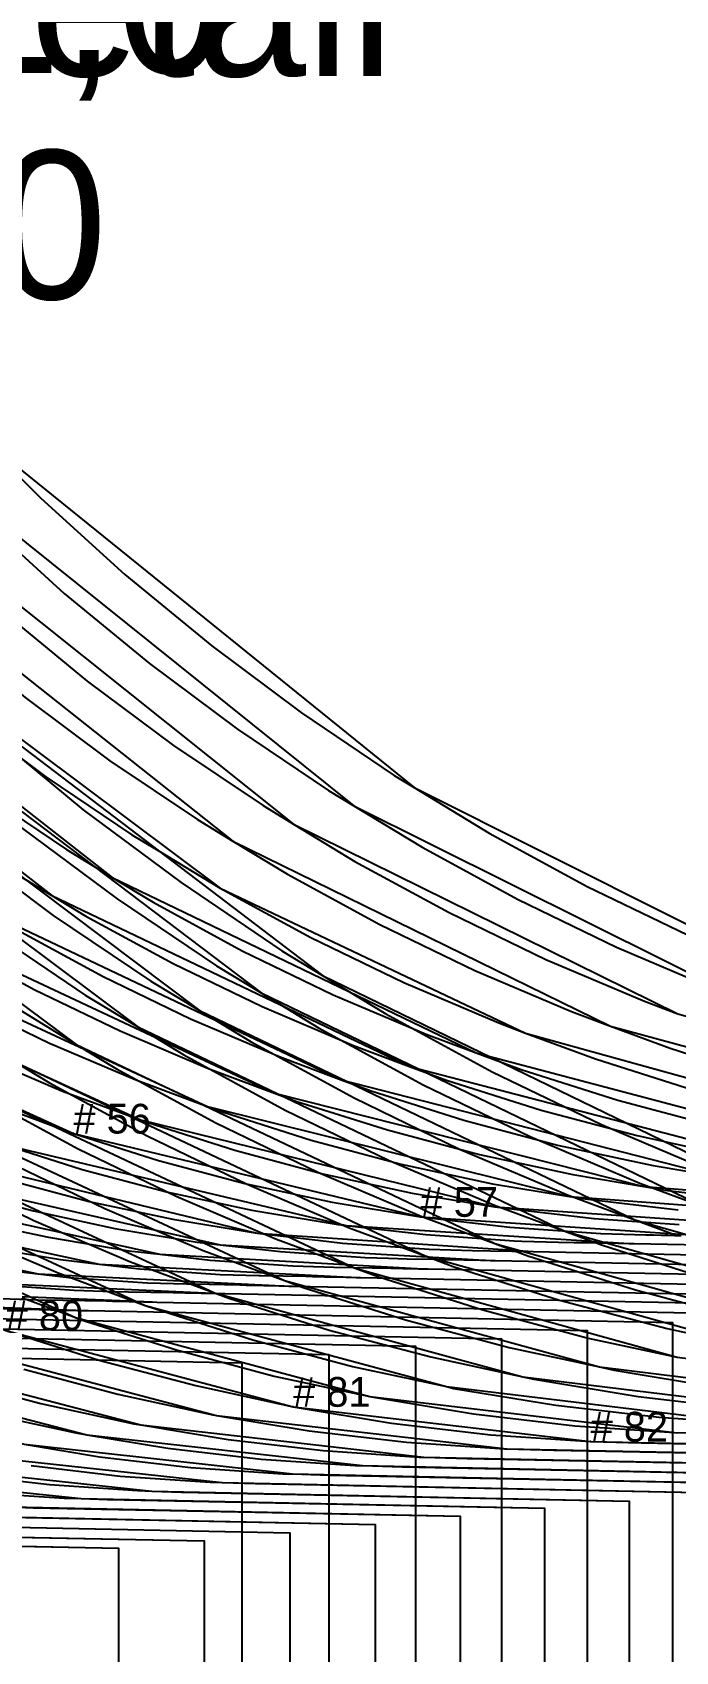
# Model space of a CAD drawing. Extents: x -183 to 1251, y -69 to 1317.
# Drawn here: x 978.4 to 1000.1, y 579.9 to 634.4 of the extents above; entities that cross this region are included whole.
import ezdxf

# ---------------------------------------------------------------- set-up
doc = ezdxf.new("R2010")
doc.units = 0
for name, color, linetype in [('1', 7, 'CONTINUOUS'), ('14', 7, 'CONTINUOUS'), ('3', 7, 'CONTINUOUS'), ('84', 7, 'CONTINUOUS'), ('87', 7, 'CONTINUOUS')]:
    doc.layers.add(name, color=color, linetype=linetype)

# ---------------------------------------------------------------- blocks, each defined once
blk = doc.blocks.new('piece_Detail_s220-4_M')
at = {"layer": '1'}
blk.add_lwpolyline([(873.79, 601.85), (886.19, 606.62), (896.26, 610.5), (922.48, 620.59), (926.43, 612.52), (931.15, 605.55), (937.17, 599.61), (945.92, 594.13), (953.63, 591.37), (961.76, 590.12), (968.45, 589.95), (968.57, 589.95), (985.46, 589.61), (985.46, 458.17), (930.24, 475.38), (915.97, 479.83), (881.77, 490.49), (841.78, 502.95)], dxfattribs=at)
at = {"layer": '84'}
blk.add_lwpolyline([(968.57, 589.95), (985.46, 589.61), (985.46, 458.17)], dxfattribs=at)
blk = doc.blocks.new('piece_Detail_s240-12_M')
at = {"layer": '1'}
blk.add_lwpolyline([(873.19, 603.51), (886.03, 608.28), (896.46, 612.14), (923.59, 622.21), (927.62, 613.85), (932.44, 606.62), (938.62, 600.44), (947.6, 594.71), (955.55, 591.79), (963.92, 590.44), (970.83, 590.24), (970.95, 590.24), (988.39, 589.89), (988.39, 456.55), (931.04, 474.05), (916.22, 478.58), (880.69, 489.42), (839.15, 502.1)], dxfattribs=at)
at = {"layer": '84'}
blk.add_lwpolyline([(970.95, 590.24), (988.39, 589.89), (988.39, 456.55)], dxfattribs=at)
blk = doc.blocks.new('piece_Detail_s260-20_M')
at = {"layer": '1'}
blk.add_lwpolyline([(872.6, 605.15), (885.87, 609.91), (896.65, 613.77), (924.7, 623.83), (928.81, 615.19), (933.73, 607.69), (940.05, 601.27), (949.27, 595.29), (957.44, 592.22), (966.07, 590.75), (973.19, 590.53), (973.32, 590.53), (991.31, 590.17), (991.31, 454.93), (931.77, 472.71), (916.39, 477.31), (879.51, 488.33), (836.39, 501.21)], dxfattribs=at)
at = {"layer": '14'}
blk.add_lwpolyline([(809.4, 575.06), (921.07, 615.09), (924.56, 608.51), (930.38, 600.84), (937.49, 594.35), (945.46, 589.35), (954.14, 585.87), (960.99, 584.3), (968.05, 583.64), (981.31, 583.37), (981.31, 465.22), (817.16, 514.26), (815.67, 532.92), (815.12, 538.87), (814.41, 546.15), (811.75, 561.83), (810.14, 570.67)], close=True, dxfattribs=at)
at = {"layer": '84'}
blk.add_lwpolyline([(973.32, 590.53), (991.31, 590.17), (991.31, 454.93)], dxfattribs=at)
at = {"layer": '87'}
blk.add_lwpolyline([(934.84, 596.49), (936.8, 594.87), (937.49, 594.35), (938.82, 593.36), (940.92, 591.95), (943.07, 590.64), (945.28, 589.44), (945.46, 589.35), (947.54, 588.35), (949.86, 587.36), (952.21, 586.49), (954.14, 585.87), (954.61, 585.73), (957.04, 585.08), (959.51, 584.55), (960.99, 584.3), (962.01, 584.13), (964.53, 583.84), (967.07, 583.66), (968.05, 583.64), (968.35, 583.63), (981.31, 583.37), (981.31, 465.22)], dxfattribs=at)
blk = doc.blocks.new('piece_Detail_s280-28_M')
at = {"layer": '1'}
blk.add_lwpolyline([(872.11, 606.8), (885.84, 611.57), (896.98, 615.43), (925.98, 625.5), (929.97, 616.48), (934.98, 608.72), (941.45, 602.06), (950.92, 595.83), (959.31, 592.61), (968.2, 591.03), (975.54, 590.79), (975.67, 590.79), (994.2, 590.42), (994.2, 453.26), (932.55, 471.32), (916.62, 475.99), (878.44, 487.18), (833.79, 500.26)], dxfattribs=at)
at = {"layer": '14'}
blk.add_lwpolyline([(806.43, 576.61), (922.1, 616.74), (925.65, 609.89), (931.59, 601.9), (938.9, 595.12), (947.12, 589.89), (956.09, 586.26), (963.18, 584.6), (970.48, 583.89), (984.2, 583.62), (984.2, 463.49), (813.61, 513.47), (812.33, 532.83), (811.82, 539), (811.09, 546.55), (808.64, 562.85), (807.14, 572.04)], close=True, dxfattribs=at)
at = {"layer": '84'}
blk.add_lwpolyline([(975.67, 590.79), (994.2, 590.42), (994.2, 453.26)], dxfattribs=at)
at = {"layer": '87'}
blk.add_lwpolyline([(934.54, 598.84), (936.47, 597.09), (938.48, 595.43), (938.9, 595.12), (940.57, 593.88), (942.72, 592.43), (944.93, 591.08), (947.12, 589.89), (947.2, 589.85), (949.53, 588.73), (951.9, 587.71), (954.32, 586.82), (956.09, 586.26), (956.78, 586.04), (959.28, 585.37), (961.82, 584.82), (963.18, 584.6), (964.38, 584.4), (966.97, 584.1), (969.58, 583.92), (970.48, 583.89), (970.89, 583.88), (984.2, 583.62), (984.2, 463.49)], dxfattribs=at)
blk = doc.blocks.new('piece_Detail_s300-36_M')
at = {"layer": '1'}
blk.add_lwpolyline([(871.5, 608.42), (885.65, 613.19), (897.13, 617.06), (927.03, 627.13), (931.1, 617.83), (936.21, 609.8), (942.83, 602.89), (952.53, 596.41), (961.16, 593.03), (970.3, 591.34), (977.86, 591.08), (977.99, 591.08), (997.08, 590.69), (997.08, 451.63), (933.29, 469.97), (916.8, 474.71), (877.29, 486.07), (831.08, 499.35)], dxfattribs=at)
at = {"layer": '14'}
blk.add_lwpolyline([(803.5, 578.13), (923.12, 618.43), (926.72, 611.31), (932.79, 602.99), (940.3, 595.92), (948.76, 590.48), (958.02, 586.67), (965.34, 584.93), (972.89, 584.18), (987.08, 583.89), (987.08, 461.78), (810.04, 512.69), (808.99, 532.74), (808.51, 539.12), (807.76, 546.94), (805.54, 563.86), (804.16, 573.4)], close=True, dxfattribs=at)
at = {"layer": '84'}
blk.add_lwpolyline([(977.99, 591.08), (997.08, 590.69), (997.08, 451.63)], dxfattribs=at)
at = {"layer": '87'}
blk.add_lwpolyline([(973.42, 584.17), (987.08, 583.89), (987.08, 461.78)], dxfattribs=at)
blk = doc.blocks.new('piece_Detail_s320-44_M')
at = {"layer": '1'}
blk.add_lwpolyline([(870.89, 610.05), (885.47, 614.82), (897.3, 618.69), (928.09, 628.77), (932.23, 619.18), (937.44, 610.89), (944.2, 603.73), (954.14, 596.99), (963, 593.46), (972.39, 591.66), (980.17, 591.37), (980.31, 591.37), (999.95, 590.97), (999.95, 449.99), (934, 468.6), (916.96, 473.41), (876.11, 484.95), (828.35, 498.43)], dxfattribs=at)
at = {"layer": '14'}
blk.add_lwpolyline([(800.57, 579.66), (924.13, 620.11), (927.78, 612.72), (933.98, 604.08), (941.68, 596.73), (950.4, 591.06), (959.94, 587.08), (967.5, 585.26), (975.29, 584.47), (989.95, 584.17), (989.95, 460.08), (806.46, 511.89), (805.67, 532.64), (805.19, 539.24), (804.45, 547.33), (802.45, 564.86), (801.2, 574.75)], close=True, dxfattribs=at)
at = {"layer": '84'}
blk.add_lwpolyline([(977.23, 591.43), (978.65, 591.4), (978.85, 591.4), (979.04, 591.39), (979.22, 591.39), (979.39, 591.38), (979.56, 591.38), (979.88, 591.38), (980.02, 591.37), (980.17, 591.37), (980.31, 591.37), (999.95, 590.97), (999.95, 449.99)], dxfattribs=at)
at = {"layer": '87'}
blk.add_lwpolyline([(975.94, 584.45), (989.95, 584.17), (989.95, 460.08)], dxfattribs=at)
blk = doc.blocks.new('piece_Detail_s340-52_M')
at = {"layer": '1'}
blk.add_lwpolyline([(870.29, 611.66), (885.29, 616.44), (897.46, 620.32), (929.14, 630.42), (933.35, 620.53), (938.65, 611.98), (945.56, 604.58), (955.74, 597.59), (964.82, 593.89), (974.47, 591.98), (982.46, 591.66), (982.6, 591.65), (1002.8, 591.25), (1002.8, 448.34), (934.71, 467.23), (917.11, 472.11), (874.93, 483.81)], dxfattribs=at)
at = {"layer": '14'}
blk.add_lwpolyline([(797.65, 581.15), (925.14, 621.79), (928.83, 614.14), (935.15, 605.16), (943.06, 597.54), (952.02, 591.64), (961.85, 587.49), (969.64, 585.59), (977.68, 584.76), (992.81, 584.45), (992.81, 458.38), (802.85, 511.06), (802.32, 532.51), (801.87, 539.34), (801.14, 547.7), (799.38, 565.84), (798.25, 576.08)], close=True, dxfattribs=at)
at = {"layer": '84'}
blk.add_lwpolyline([(977.36, 591.77), (978.61, 591.73), (979.44, 591.72), (980.91, 591.69), (981.11, 591.68), (981.3, 591.68), (981.49, 591.68), (981.67, 591.67), (981.84, 591.67), (982.16, 591.66), (982.31, 591.66), (982.46, 591.66), (982.6, 591.65), (1002.8, 591.25)], dxfattribs=at)
at = {"layer": '87'}
blk.add_lwpolyline([(977.68, 584.76), (978.44, 584.73), (992.81, 584.45), (992.81, 458.38)], dxfattribs=at)
blk = doc.blocks.new('piece_Detail_s360-60_M')
at = {"layer": '1'}
blk.add_lwpolyline([(869.69, 613.25), (885.1, 618.05), (897.62, 621.94), (930.18, 632.07), (934.46, 621.89), (939.86, 613.07), (946.91, 605.42), (957.33, 598.18), (966.63, 594.33), (976.53, 592.31), (984.74, 591.94), (984.89, 591.94), (1005.65, 591.52), (1005.65, 446.69), (935.4, 465.84), (917.25, 470.79), (873.73, 482.65)], dxfattribs=at)
at = {"layer": '14'}
blk.add_lwpolyline([(794.75, 582.62), (926.14, 623.48), (929.87, 615.55), (936.33, 606.26), (944.43, 598.35), (953.63, 592.22), (963.74, 587.9), (971.77, 585.91), (980.06, 585.04), (995.65, 584.72), (995.65, 456.67), (799.23, 510.22), (798.97, 532.36), (798.55, 539.41), (797.81, 548.04), (796.33, 566.8), (795.31, 577.37)], close=True, dxfattribs=at)
at = {"layer": '84'}
blk.add_lwpolyline([(977.25, 592.23), (979.82, 592.05), (981.11, 592.01), (981.65, 592), (983.15, 591.97), (983.36, 591.97), (983.55, 591.96), (983.74, 591.96), (983.93, 591.96), (984.1, 591.95), (984.44, 591.95), (984.59, 591.94), (984.74, 591.94), (984.89, 591.94), (1005.65, 591.52)], dxfattribs=at)
at = {"layer": '87'}
blk.add_lwpolyline([(976.6, 585.25), (979.49, 585.06), (980.06, 585.04), (980.94, 585.01), (995.65, 584.72), (995.65, 456.67)], dxfattribs=at)
blk = doc.blocks.new('piece_Detail_s380-68_M')
at = {"layer": '1'}
blk.add_lwpolyline([(869.21, 614.86), (885.06, 619.67), (897.93, 623.58), (931.43, 633.75), (935.58, 623.21), (941.07, 614.12), (948.27, 606.23), (958.92, 598.74), (968.46, 594.73), (978.61, 592.6), (987.04, 592.19), (987.19, 592.19), (1008.5, 591.77), (1008.5, 445), (936.09, 464.44), (917.38, 469.46), (872.54, 481.49)], dxfattribs=at)
at = {"layer": '14'}
blk.add_lwpolyline([(791.87, 584.06), (927.15, 625.14), (930.93, 616.94), (937.51, 607.33), (945.8, 599.12), (955.25, 592.77), (965.64, 588.28), (973.9, 586.21), (982.44, 585.29), (998.5, 584.96), (998.5, 454.93), (795.61, 509.39), (795.62, 532.21), (795.24, 539.48), (794.5, 548.38), (793.31, 567.74), (792.41, 578.65)], close=True, dxfattribs=at)
at = {"layer": '84'}
blk.add_lwpolyline([(977.04, 592.78), (978.61, 592.6), (979.64, 592.48), (982.29, 592.3), (983.6, 592.26), (983.85, 592.26), (985.4, 592.23), (985.61, 592.22), (985.81, 592.22), (986.01, 592.22), (986.2, 592.21), (986.38, 592.21), (986.72, 592.2), (986.88, 592.2), (987.04, 592.19), (987.19, 592.19), (1008.5, 591.77)], dxfattribs=at)
at = {"layer": '87'}
blk.add_lwpolyline([(976.07, 585.85), (978.99, 585.51), (981.95, 585.31), (982.44, 585.29), (983.43, 585.26), (998.5, 584.96), (998.5, 454.93)], dxfattribs=at)
blk = doc.blocks.new('piece_Detail_s400-76_M')
at = {"layer": '1'}
blk.add_lwpolyline([(868.59, 616.45), (884.86, 621.28), (898.07, 625.2), (932.44, 635.4), (936.67, 624.58), (942.26, 615.22), (949.6, 607.08), (960.49, 599.34), (970.25, 595.17), (980.66, 592.93), (989.31, 592.48), (989.46, 592.48), (1011.33, 592.04), (1011.33, 443.35), (936.77, 463.04), (917.5, 468.13), (871.32, 480.32)], dxfattribs=at)
at = {"layer": '14'}
blk.add_lwpolyline([(788.99, 585.5), (928.14, 626.83), (931.97, 618.37), (938.68, 608.43), (947.16, 599.94), (956.85, 593.35), (967.53, 588.69), (976.02, 586.54), (984.8, 585.58), (1001.33, 585.24), (1001.33, 453.23), (791.96, 508.52), (792.26, 532.04), (791.92, 539.53), (791.18, 548.7), (790.29, 568.67), (789.49, 579.93)], close=True, dxfattribs=at)
at = {"layer": '84'}
blk.add_lwpolyline([(976.72, 593.52), (979.36, 593.08), (980.66, 592.93), (982.02, 592.77), (984.73, 592.58), (986.04, 592.55), (986.09, 592.55), (987.62, 592.52), (987.84, 592.51), (988.05, 592.51), (988.25, 592.5), (988.45, 592.5), (988.63, 592.5), (988.98, 592.49), (989.15, 592.49), (989.31, 592.48), (989.46, 592.48), (1011.33, 592.04)], dxfattribs=at)
at = {"layer": '87'}
blk.add_lwpolyline([(978.38, 586.15), (981.37, 585.8), (984.4, 585.59), (984.8, 585.58), (985.92, 585.55), (1001.33, 585.24)], dxfattribs=at)
blk = doc.blocks.new('piece_Detail_s420-84_M')
at = {"layer": '1'}
blk.add_lwpolyline([(867.98, 618.04), (884.67, 622.88), (898.21, 626.82), (933.46, 637.06), (937.76, 625.94), (943.44, 616.31), (950.93, 607.94), (962.06, 599.93), (972.05, 595.61), (982.71, 593.26), (991.57, 592.77), (991.73, 592.77), (1014.16, 592.32), (1014.16, 441.69), (937.44, 461.65), (917.62, 466.81), (870.1, 479.17)], dxfattribs=at)
at = {"layer": '14'}
blk.add_lwpolyline([(786.12, 586.96), (929.14, 628.52), (933.01, 619.79), (939.84, 609.53), (948.51, 600.75), (958.44, 593.93), (969.41, 589.11), (978.14, 586.87), (987.17, 585.87), (1004.16, 585.52), (1004.16, 451.53), (788.31, 507.69), (788.9, 531.89), (788.6, 539.6), (787.86, 549.05), (787.28, 569.61), (786.59, 581.21)], close=True, dxfattribs=at)
at = {"layer": '84'}
blk.add_lwpolyline([(976.28, 594.4), (978.96, 593.83), (981.66, 593.38), (982.71, 593.26), (984.4, 593.06), (987.18, 592.87), (988.22, 592.84), (988.56, 592.83), (989.85, 592.8), (990.07, 592.8), (990.28, 592.8), (990.49, 592.79), (990.69, 592.79), (990.88, 592.78), (991.24, 592.78), (991.41, 592.77), (991.57, 592.77), (991.73, 592.77), (1014.16, 592.32)], dxfattribs=at)
at = {"layer": '87'}
blk.add_lwpolyline([(978.14, 586.87), (980.68, 586.45), (983.75, 586.09), (986.84, 585.87), (987.17, 585.87), (988.4, 585.83), (1004.16, 585.52)], dxfattribs=at)
blk = doc.blocks.new('piece_Detail_s440-92_M')
at = {"layer": '1'}
blk.add_lwpolyline([(867.38, 619.61), (884.48, 624.48), (898.36, 628.44), (934.48, 638.73), (938.84, 627.31), (944.62, 617.41), (952.25, 608.79), (963.62, 600.53), (973.83, 596.05), (984.74, 593.58), (993.83, 593.05), (993.99, 593.05), (1016.98, 592.59), (1016.98, 440.03), (938.11, 460.26), (917.72, 465.48), (868.87, 478.01)], dxfattribs=at)
at = {"layer": '14'}
blk.add_lwpolyline([(783.25, 588.37), (930.13, 630.21), (934.04, 621.22), (940.99, 610.63), (949.86, 601.56), (960.03, 594.51), (971.28, 589.52), (980.25, 587.19), (989.52, 586.15), (1006.98, 585.79), (1006.98, 449.82), (784.65, 506.84), (785.54, 531.72), (785.29, 539.66), (784.54, 549.37), (784.27, 570.52), (783.69, 582.46)], close=True, dxfattribs=at)
at = {"layer": '84'}
blk.add_lwpolyline([(975.74, 595.44), (978.45, 594.72), (981.19, 594.13), (983.96, 593.67), (984.74, 593.58), (986.76, 593.35), (989.61, 593.15), (990.4, 593.13), (991.03, 593.11), (992.06, 593.09), (992.29, 593.08), (992.51, 593.08), (992.72, 593.08), (992.93, 593.07), (993.12, 593.07), (993.49, 593.06), (993.66, 593.06), (993.83, 593.05), (993.99, 593.05), (1016.98, 592.59)], dxfattribs=at)
at = {"layer": '87'}
blk.add_lwpolyline([(976.81, 587.92), (979.88, 587.25), (980.25, 587.19), (982.98, 586.74), (986.12, 586.37), (989.28, 586.16), (989.52, 586.15), (990.86, 586.11), (1006.98, 585.79)], dxfattribs=at)
blk = doc.blocks.new('piece_Detail_s460-100_M')
at = {"layer": '1'}
blk.add_lwpolyline([(865.82, 614.18), (884.39, 621.19), (904.77, 628.89), (926.72, 637.18), (935.22, 640.39), (939.1, 629.92), (946.44, 617.25), (954.44, 608.59), (966.25, 600.38), (974.83, 596.65), (985.98, 593.97), (995.27, 593.35), (1019.52, 592.86), (1019.52, 574.69), (1019.52, 557.64), (1019.52, 540.49), (1019.52, 519.56), (1019.52, 502.96), (1019.52, 486.3), (1019.52, 472.77), (1019.52, 472.53), (1019.52, 438.36), (773.31, 500.69)], dxfattribs=at)
at = {"layer": '14'}
blk.add_lwpolyline([(780.12, 589.8), (930.84, 631.9), (934.8, 622.64), (941.87, 611.72), (950.92, 602.37), (961.34, 595.09), (972.88, 589.92), (982.07, 587.52), (991.59, 586.43), (1009.52, 586.06), (1009.52, 448.12), (780.69, 506.04), (781.89, 531.59), (781.69, 539.74), (780.94, 549.72), (781, 571.45), (780.53, 583.72)], close=True, dxfattribs=at)
at = {"layer": '84'}
blk.add_lwpolyline([(977.56, 595.78), (980.33, 595.04), (983.14, 594.44), (985.98, 593.97), (988.02, 593.73), (988.85, 593.63), (991.77, 593.43), (993.22, 593.39), (993.82, 593.38), (995.27, 593.35), (1019.52, 592.86)], dxfattribs=at)
at = {"layer": '87'}
blk.add_lwpolyline([(975.6, 589.06), (978.7, 588.24), (981.83, 587.56), (982.07, 587.52), (985, 587.03), (988.2, 586.66), (991.43, 586.44), (991.59, 586.43), (993.05, 586.39), (1009.52, 586.06)], dxfattribs=at)
at = {"layer": '1'}
for s, p in [('Piece Name:Detail', (935.22, 632.89)), ('Size Name:460', (935.22, 625.39))]:
    blk.add_text(s, height=5, dxfattribs=at).set_placement(p)
blk = doc.blocks.new('piece_Detail_s480-108_M')
at = {"layer": '1'}
blk.add_lwpolyline([(866.3, 622.75), (884.24, 627.67), (898.79, 631.66), (936.68, 642.06), (941.15, 630.05), (947.11, 619.61), (955.03, 610.49), (966.87, 601.72), (977.54, 596.93), (988.97, 594.23), (998.49, 593.62), (998.66, 593.62), (1022.77, 593.14), (1022.77, 436.7), (939.6, 457.44), (918.1, 462.8), (866.59, 475.65)], dxfattribs=at)
at = {"layer": '14'}
blk.add_lwpolyline([(777.71, 591.18), (932.27, 633.59), (936.26, 624.06), (943.45, 612.82), (952.7, 603.17), (963.36, 595.66), (975.18, 590.33), (984.61, 587.84), (994.38, 586.72), (1012.77, 586.34), (1012.77, 446.4), (777.44, 505.11), (778.98, 531.35), (778.81, 539.73), (778.06, 549.99), (778.45, 572.32), (778.11, 584.94)], close=True, dxfattribs=at)
at = {"layer": '84'}
blk.add_lwpolyline([(977.54, 596.93), (980.09, 596.11), (982.93, 595.36), (985.8, 594.74), (988.71, 594.26), (988.97, 594.23), (991.65, 593.92), (994.63, 593.71), (994.89, 593.7), (996.12, 593.67), (996.64, 593.66), (996.88, 593.65), (997.11, 593.65), (997.33, 593.65), (997.54, 593.64), (997.75, 593.64), (998.13, 593.63), (998.32, 593.63), (998.49, 593.62), (998.66, 593.62), (1022.77, 593.14)], dxfattribs=at)
at = {"layer": '87'}
blk.add_lwpolyline([(978.13, 589.39), (981.29, 588.55), (984.49, 587.86), (984.61, 587.84), (987.73, 587.32), (991, 586.94), (994.3, 586.72), (994.38, 586.72), (995.96, 586.67), (1012.77, 586.34)], dxfattribs=at)
blk = doc.blocks.new('piece_Detail_s500-116_M')
at = {"layer": '1'}
blk.add_lwpolyline([(866.34, 624.32), (884.71, 629.28), (899.63, 633.3), (938.45, 643.77), (942.71, 631.37), (948.76, 620.67), (956.83, 611.3), (968.91, 602.27), (979.8, 597.32), (991.48, 594.52), (1001.22, 593.87), (1001.4, 593.87), (1026.06, 593.37), (1026.06, 434.99), (940.72, 456.02), (918.67, 461.45), (865.81, 474.47)], dxfattribs=at)
at = {"layer": '14'}
blk.add_lwpolyline([(775.35, 592.54), (933.74, 635.25), (937.76, 625.44), (945.08, 613.88), (954.51, 603.94), (965.42, 596.2), (977.52, 590.7), (987.19, 588.13), (997.2, 586.96), (1016.06, 586.57), (1016.06, 444.66), (774.23, 504.25), (776.1, 531.16), (775.96, 539.76), (775.22, 550.28), (775.96, 573.18), (775.74, 586.13)], close=True, dxfattribs=at)
at = {"layer": '3'}
for p in [(979.8, 597.32), (991.48, 594.52), (987.19, 588.13), (997.2, 586.96)]:
    blk.add_point(p, dxfattribs=at)
at = {"layer": '84'}
blk.add_lwpolyline([(977, 598.36), (979.8, 597.32), (982.66, 596.41), (985.56, 595.64), (988.5, 595.01), (991.48, 594.52), (994.48, 594.17), (997.54, 593.96), (999.06, 593.91), (999.32, 593.91), (999.57, 593.9), (999.8, 593.9), (1000.03, 593.89), (1000.25, 593.89)], dxfattribs=at)
at = {"layer": '87'}
blk.add_lwpolyline([(977.52, 590.7), (980.7, 589.69), (983.92, 588.84), (987.19, 588.13), (990.5, 587.58), (993.84, 587.19), (997.2, 586.96), (998.9, 586.92), (1016.06, 586.57)], dxfattribs=at)
at = {"layer": '1'}
for s, p in [('# 56', (979.8, 597.32)), ('# 57', (991.48, 594.52))]:
    blk.add_text(s, height=1, dxfattribs=at).set_placement(p)
at = {"layer": '14'}
for s, p in [('# 80', (977.52, 590.7)), ('# 81', (987.19, 588.13)), ('# 82', (997.2, 586.96))]:
    blk.add_text(s, height=1, dxfattribs=at).set_placement(p)
blk = doc.blocks.new('piece_Detail_s520-124_M')
at = {"layer": '1'}
blk.add_lwpolyline([(866.18, 625.89), (884.96, 630.87), (900.2, 634.91), (939.88, 645.43), (944.26, 632.76), (950.41, 621.79), (958.61, 612.17), (970.93, 602.89), (982.05, 597.78), (993.98, 594.86), (1003.94, 594.17), (1004.12, 594.16), (1029.35, 593.66), (1029.35, 433.33), (941.84, 454.63), (919.23, 460.13), (865.04, 473.33)], dxfattribs=at)
at = {"layer": '14'}
blk.add_lwpolyline([(772.99, 593.95), (935.21, 636.95), (939.28, 626.88), (946.71, 614.99), (956.33, 604.77), (967.48, 596.8), (979.87, 591.13), (989.77, 588.47), (1000.02, 587.26), (1019.35, 586.85), (1019.35, 442.97), (771.01, 503.43), (773.21, 531), (773.12, 539.82), (772.38, 550.62), (773.46, 574.1), (773.36, 587.37)], close=True, dxfattribs=at)
at = {"layer": '84'}
blk.add_lwpolyline([(976.61, 599.96), (979.43, 598.75), (982.05, 597.78), (982.3, 597.69), (985.23, 596.76), (988.19, 595.97), (991.2, 595.32), (993.98, 594.86), (994.24, 594.82), (997.32, 594.46), (1000.18, 594.26)], dxfattribs=at)
at = {"layer": '87'}
blk.add_lwpolyline([(976.84, 592.25), (979.87, 591.13), (980.02, 591.07), (983.27, 590.04), (986.55, 589.16), (989.77, 588.47), (989.89, 588.45), (993.26, 587.89), (996.67, 587.49), (1000.02, 587.26), (1000.1, 587.25)], dxfattribs=at)
blk = doc.blocks.new('piece_Detail_s540-132_M')
at = {"layer": '1'}
blk.add_lwpolyline([(866.05, 627.45), (885.24, 632.45), (900.82, 636.52), (941.36, 647.1), (945.82, 634.14), (952.06, 622.9), (960.4, 613.04), (972.96, 603.5), (984.31, 598.23), (996.49, 595.2), (1006.67, 594.45), (1006.85, 594.44), (1032.64, 593.93), (1032.64, 431.66), (942.97, 453.21), (919.8, 458.78), (864.26, 472.13)], dxfattribs=at)
at = {"layer": '14'}
blk.add_lwpolyline([(770.65, 595.31), (936.69, 638.65), (940.8, 628.32), (948.35, 616.1), (958.16, 605.59), (969.54, 597.39), (982.21, 591.54), (992.35, 588.81), (1002.85, 587.55), (1022.64, 587.13), (1022.64, 441.26), (767.78, 502.52), (770.32, 530.78), (770.29, 539.82), (769.55, 550.89), (770.98, 574.95), (770.99, 588.56)], close=True, dxfattribs=at)
at = {"layer": '84'}
blk.add_lwpolyline([(976.17, 601.73), (978.99, 600.36), (981.87, 599.14), (984.31, 598.23), (984.81, 598.05), (987.8, 597.1), (990.83, 596.29), (993.9, 595.63), (996.49, 595.2), (997.01, 595.12), (1000.15, 594.75)], dxfattribs=at)
at = {"layer": '87'}
blk.add_lwpolyline([(976.1, 593.99), (979.28, 592.63), (982.21, 591.54), (982.53, 591.43), (985.83, 590.38), (989.19, 589.49), (992.35, 588.81), (992.59, 588.75), (996.03, 588.18), (999.51, 587.78), (1002.85, 587.55)], dxfattribs=at)
blk = doc.blocks.new('piece_Detail_s560-140_M')
at = {"layer": '1'}
blk.add_lwpolyline([(865.94, 629), (885.53, 634.04), (901.44, 638.13), (942.85, 648.78), (947.38, 635.52), (953.7, 624.01), (962.19, 613.9), (974.98, 604.11), (986.56, 598.68), (998.99, 595.54), (1009.39, 594.73), (1009.58, 594.73), (1035.93, 594.2), (1035.93, 429.98), (944.09, 451.8), (920.36, 457.44), (863.48, 470.96)], dxfattribs=at)
at = {"layer": '14'}
blk.add_lwpolyline([(768.31, 596.68), (938.16, 640.34), (942.32, 629.75), (949.98, 617.2), (959.98, 606.41), (971.6, 597.98), (984.55, 591.96), (994.92, 589.14), (1005.67, 587.83), (1025.92, 587.4), (1025.92, 439.55), (764.55, 501.66), (767.42, 530.59), (767.45, 539.85), (766.72, 551.2), (768.49, 575.82), (768.63, 589.77)], close=True, dxfattribs=at)
at = {"layer": '84'}
blk.add_lwpolyline([(975.67, 603.69), (978.48, 602.16), (981.37, 600.77), (984.31, 599.52), (986.56, 598.68), (987.31, 598.4), (990.36, 597.44), (993.46, 596.61), (996.6, 595.94), (998.99, 595.54), (999.78, 595.41), (1002.99, 595.03)], dxfattribs=at)
at = {"layer": '87'}
blk.add_lwpolyline([(975.29, 595.94), (978.47, 594.4), (981.72, 593.01), (984.55, 591.96), (985.03, 591.78), (988.4, 590.71), (991.82, 589.81), (994.92, 589.14), (995.29, 589.06), (998.8, 588.47), (1002.34, 588.06)], dxfattribs=at)
blk = doc.blocks.new('piece_Detail_s580-148_M')
at = {"layer": '1'}
blk.add_lwpolyline([(865.83, 630.56), (885.83, 635.63), (902.08, 639.75), (944.35, 650.45), (948.93, 636.9), (955.35, 625.12), (963.98, 614.76), (977.01, 604.72), (988.81, 599.13), (1001.5, 595.88), (1012.11, 595.02), (1012.31, 595.01), (1039.22, 594.48), (1039.22, 428.3), (945.22, 450.39), (920.93, 456.1), (862.71, 469.78)], dxfattribs=at)
at = {"layer": '14'}
blk.add_lwpolyline([(765.98, 598.05), (939.64, 642.04), (943.84, 631.18), (951.62, 618.31), (961.8, 607.23), (973.66, 598.56), (986.9, 592.38), (997.5, 589.47), (1008.49, 588.12), (1029.21, 587.68), (1029.21, 437.84), (761.32, 500.8), (764.54, 530.39), (764.61, 539.88), (763.89, 551.5), (766.02, 576.69), (766.28, 590.97)], close=True, dxfattribs=at)
at = {"layer": '84'}
blk.add_lwpolyline([(977.93, 604.16), (980.8, 602.6), (983.74, 601.18), (986.75, 599.9), (988.81, 599.13), (989.81, 598.76), (992.93, 597.77), (996.09, 596.93), (999.3, 596.24), (1001.5, 595.88)], dxfattribs=at)
at = {"layer": '87'}
blk.add_lwpolyline([(977.6, 596.37), (980.85, 594.8), (984.16, 593.39), (986.9, 592.38), (987.53, 592.14), (990.97, 591.05), (994.46, 590.12), (997.5, 589.47), (997.99, 589.36), (1001.57, 588.77)], dxfattribs=at)
blk = doc.blocks.new('piece_Detail_s600-156_M')
at = {"layer": '1'}
blk.add_lwpolyline([(865.75, 632.12), (886.17, 637.22), (902.75, 641.36), (945.89, 652.13), (950.53, 638.28), (957.04, 626.23), (965.81, 615.63), (979.07, 605.33), (991.1, 599.58), (1004.04, 596.21), (1014.87, 595.3), (1015.07, 595.3), (1042.54, 594.75), (1042.54, 426.63), (946.35, 448.98), (921.5, 454.76), (861.92, 468.61)], dxfattribs=at)
at = {"layer": '14'}
blk.add_lwpolyline([(763.7, 599.41), (941.16, 643.74), (945.39, 632.61), (953.29, 619.42), (963.66, 608.05), (975.76, 599.15), (989.28, 592.79), (1000.11, 589.8), (1011.35, 588.41), (1032.54, 587.95), (1032.54, 436.14), (758.12, 499.93), (761.69, 530.19), (761.82, 539.9), (761.1, 551.8), (763.6, 577.55), (763.98, 592.17)], close=True, dxfattribs=at)
at = {"layer": '84'}
blk.add_lwpolyline([(977.36, 606.37), (979.07, 605.33), (980.22, 604.63), (983.15, 603.04), (986.15, 601.59), (989.22, 600.28), (991.1, 599.58), (992.35, 599.12), (995.53, 598.11), (998.76, 597.25), (1002.04, 596.54)], dxfattribs=at)
at = {"layer": '87'}
blk.add_lwpolyline([(976.73, 598.56), (979.96, 596.81), (983.26, 595.21), (986.63, 593.77), (989.28, 592.79), (990.07, 592.5), (993.57, 591.39), (997.12, 590.44), (1000.11, 589.8)], dxfattribs=at)
blk = doc.blocks.new('piece_Detail_s620-164_M')
at = {"layer": '1'}
blk.add_lwpolyline([(865.66, 633.67), (886.48, 638.8), (903.39, 642.97), (947.4, 653.81), (952.09, 639.66), (958.69, 627.35), (967.6, 616.49), (981.1, 605.93), (993.35, 600.03), (1006.55, 596.55), (1017.6, 595.58), (1017.8, 595.58), (1045.83, 595.02), (1045.83, 424.95), (947.48, 447.57), (922.06, 453.41), (861.14, 467.42)], dxfattribs=at)
at = {"layer": '14'}
blk.add_lwpolyline([(761.38, 600.78), (942.64, 645.43), (946.92, 634.04), (954.93, 620.52), (965.49, 608.86), (977.83, 599.73), (991.63, 593.21), (1002.69, 590.13), (1014.18, 588.69), (1035.83, 588.22), (1035.83, 434.43), (754.88, 499.04), (758.81, 529.97), (758.99, 539.91), (758.28, 552.09), (761.16, 578.41), (761.65, 593.36)], close=True, dxfattribs=at)
at = {"layer": '84'}
blk.add_lwpolyline([(954.2, 635), (955.85, 631.91), (957.65, 628.91), (958.69, 627.35), (959.59, 625.99), (961.68, 623.17), (963.92, 620.44), (966.32, 617.79), (967.54, 616.54), (967.6, 616.49), (968.76, 615.35), (971.33, 613.01), (973.98, 610.83), (976.73, 608.78), (979.56, 606.87), (981.1, 605.93), (982.48, 605.1), (985.47, 603.47), (988.54, 601.99), (991.67, 600.66), (993.35, 600.03), (994.86, 599.47), (998.11, 598.44), (1001.4, 597.57)], dxfattribs=at)
at = {"layer": '87'}
blk.add_lwpolyline([(977.83, 599.73), (978.99, 599.03), (982.28, 597.24), (985.64, 595.62), (989.08, 594.15), (991.63, 593.21), (992.58, 592.85), (996.15, 591.72), (999.77, 590.76), (1002.69, 590.13)], dxfattribs=at)
blk = doc.blocks.new('piece_Detail_s640-172_M')
at = {"layer": '1'}
blk.add_lwpolyline([(864.39, 629.66), (886.99, 636.57), (911.82, 644.16), (938.55, 652.33), (948.91, 655.49), (953.01, 642.57), (961.39, 626.88), (970.74, 616.03), (984.74, 605.57), (995.01, 600.7), (1008.43, 596.99), (1019.68, 595.88), (1049.12, 595.29), (1049.12, 575.06), (1049.12, 556.07), (1049.12, 536.98), (1049.12, 513.67), (1049.12, 495.19), (1049.12, 476.65), (1049.12, 461.58), (1049.12, 461.31), (1049.12, 423.26), (743.71, 492.85)], dxfattribs=at)
at = {"layer": '14'}
blk.add_lwpolyline([(759.07, 602.12), (944.13, 647.13), (948.44, 635.47), (956.57, 621.63), (967.31, 609.68), (979.89, 600.32), (993.98, 593.62), (1005.27, 590.46), (1017, 588.98), (1039.12, 588.49), (1039.12, 432.72), (751.65, 498.22), (755.93, 529.8), (756.16, 539.96), (755.46, 552.4), (758.72, 579.26), (759.32, 594.54)], close=True, dxfattribs=at)
at = {"layer": '84'}
blk.add_lwpolyline([(955.9, 636.06), (957.58, 632.92), (959.41, 629.86), (959.99, 628.99), (961.39, 626.88), (963.53, 624), (965.8, 621.22), (968.25, 618.52), (969.5, 617.24), (970.74, 616.03), (971.5, 615.34), (973.37, 613.64), (976.07, 611.41), (978.87, 609.32), (981.76, 607.37), (982.59, 606.87), (984.74, 605.57), (987.79, 603.91), (990.92, 602.4), (994.11, 601.04), (995.01, 600.7), (997.36, 599.83), (1000.67, 598.78)], dxfattribs=at)
at = {"layer": '87'}
blk.add_lwpolyline([(977.99, 601.48), (979.89, 600.32), (981.25, 599.5), (984.59, 597.68), (988.02, 596.02), (991.52, 594.53), (993.98, 593.62), (995.09, 593.21), (998.71, 592.06), (1002.4, 591.08)], dxfattribs=at)
at = {"layer": '1'}
blk.add_text('Quantity:1,0', height=5, dxfattribs=at).set_placement((948.91, 632.99))
blk = doc.blocks.new('piece_Detail_s660-180_M')
at = {"layer": '1'}
blk.add_lwpolyline([(865.36, 636.74), (887.04, 641.94), (904.63, 646.17), (950.42, 657.17), (955.21, 642.43), (961.99, 629.58), (971.19, 618.22), (985.16, 607.15), (997.87, 600.93), (1011.57, 597.22), (1023.06, 596.15), (1023.26, 596.15), (1052.42, 595.56), (1052.42, 421.58), (949.73, 444.74), (923.19, 450.72), (859.59, 465.07)], dxfattribs=at)
at = {"layer": '14'}
blk.add_lwpolyline([(756.77, 603.45), (945.63, 648.82), (949.96, 636.9), (958.21, 622.73), (969.14, 610.5), (981.96, 600.91), (996.33, 594.04), (1007.86, 590.79), (1019.84, 589.26), (1042.42, 588.76), (1042.42, 431.01), (748.4, 497.32), (753.05, 529.56), (753.35, 539.94), (752.66, 552.66), (756.29, 580.08), (757.01, 595.69)], close=True, dxfattribs=at)
at = {"layer": '84'}
blk.add_lwpolyline([(957.6, 637.13), (959.31, 633.92), (961.18, 630.8), (961.99, 629.58), (963.2, 627.76), (965.37, 624.83), (967.7, 621.99), (970.19, 619.24), (971.19, 618.22), (971.47, 617.94), (972.73, 616.7), (975.41, 614.27), (978.17, 611.99), (981.02, 609.86), (983.97, 607.88), (985.16, 607.15), (987, 606.04), (990.11, 604.35), (993.3, 602.81), (996.56, 601.42), (997.87, 600.93), (999.87, 600.19), (1003.25, 599.11)], dxfattribs=at)
at = {"layer": '87'}
blk.add_lwpolyline([(949.96, 636.9), (951.34, 633.98), (953.21, 630.47), (955.26, 627.06), (957.47, 623.74), (958.21, 622.73), (959.85, 620.52), (962.4, 617.42), (965.1, 614.43), (966.52, 612.99), (967.92, 611.61), (969.14, 610.5), (970.83, 608.97), (973.85, 606.48), (976.97, 604.15), (980.19, 601.98), (981.96, 600.91), (983.51, 599.97), (986.92, 598.11), (990.4, 596.43), (993.97, 594.91), (996.33, 594.04), (997.6, 593.57), (1001.29, 592.39)], dxfattribs=at)
blk = doc.blocks.new('piece_Detail_s680-188_M')
at = {"layer": '1'}
blk.add_lwpolyline([(865.46, 638.29), (887.57, 643.54), (905.51, 647.8), (952.22, 658.89), (956.78, 643.77), (963.65, 630.65), (973, 619.05), (987.2, 607.73), (1000.13, 601.35), (1014.08, 597.52), (1025.79, 596.4), (1026, 596.4), (1055.72, 595.8), (1055.72, 419.86), (950.86, 443.28), (923.76, 449.32), (858.81, 463.83)], dxfattribs=at)
at = {"layer": '14'}
blk.add_lwpolyline([(754.48, 604.74), (947.13, 650.49), (951.5, 638.29), (959.86, 623.81), (970.98, 611.28), (984.04, 601.46), (998.69, 594.42), (1010.45, 591.08), (1022.67, 589.51), (1045.72, 589), (1045.72, 429.27), (745.15, 496.37), (750.17, 529.28), (750.53, 539.89), (749.85, 552.89), (753.87, 580.87), (754.71, 596.82)], close=True, dxfattribs=at)
at = {"layer": '84'}
blk.add_lwpolyline([(961.04, 634.89), (962.95, 631.71), (963.65, 630.65), (965.01, 628.62), (967.23, 625.62), (969.6, 622.73), (972.14, 619.93), (973, 619.05), (973.44, 618.6), (974.72, 617.34), (977.45, 614.86), (980.26, 612.54), (983.17, 610.37), (986.18, 608.35), (987.2, 607.73), (989.27, 606.47), (992.44, 604.75), (995.69, 603.18), (999.01, 601.77), (1000.13, 601.35)], dxfattribs=at)
at = {"layer": '87'}
blk.add_lwpolyline([(953.04, 635.01), (954.95, 631.44), (957.03, 627.97), (959.28, 624.59), (959.86, 623.81), (961.7, 621.32), (964.29, 618.16), (967.04, 615.12), (968.49, 613.65), (969.92, 612.25), (970.98, 611.28), (972.87, 609.56), (975.94, 607.03), (979.12, 604.66), (982.4, 602.45), (984.04, 601.46), (985.78, 600.4), (989.24, 598.52), (992.79, 596.8), (996.42, 595.26), (998.69, 594.42), (1000.11, 593.89)], dxfattribs=at)
blk = doc.blocks.new('piece_Detail_s700-196_M')
at = {"layer": '1'}
blk.add_lwpolyline([(865.35, 639.84), (887.86, 645.12), (906.13, 649.41), (953.67, 660.57), (958.34, 645.17), (965.31, 631.77), (974.79, 619.93), (989.23, 608.34), (1002.39, 601.8), (1016.59, 597.87), (1028.52, 596.69), (1028.73, 596.69), (1059.02, 596.08), (1059.02, 418.19), (951.98, 441.87), (924.33, 448), (858.03, 462.67)], dxfattribs=at)
at = {"layer": '14'}
blk.add_lwpolyline([(752.19, 606.09), (948.62, 652.19), (953.02, 639.73), (961.51, 624.92), (972.81, 612.11), (986.11, 602.05), (1001.04, 594.84), (1013.03, 591.42), (1025.5, 589.81), (1049.02, 589.28), (1049.02, 427.57), (741.91, 495.53), (747.29, 529.1), (747.72, 539.92), (747.04, 553.2), (751.46, 581.72), (752.4, 598)], close=True, dxfattribs=at)
at = {"layer": '84'}
blk.add_lwpolyline([(962.78, 635.9), (964.72, 632.66), (965.31, 631.77), (966.82, 629.51), (969.07, 626.46), (971.49, 623.51), (974.07, 620.66), (974.79, 619.93), (975.4, 619.31), (976.71, 618.02), (979.49, 615.49), (982.36, 613.13), (985.32, 610.92), (988.38, 608.86), (989.23, 608.34), (991.53, 606.95), (994.76, 605.19), (998.07, 603.59), (1001.45, 602.15)], dxfattribs=at)
at = {"layer": '87'}
blk.add_lwpolyline([(954.74, 636.09), (956.68, 632.46), (958.8, 628.92), (961.09, 625.48), (961.51, 624.92), (963.55, 622.16), (966.18, 618.94), (968.98, 615.85), (970.45, 614.36), (971.9, 612.93), (972.81, 612.11), (974.91, 610.2), (978.04, 607.62), (981.27, 605.21), (984.61, 602.96), (986.11, 602.05), (988.04, 600.88), (991.57, 598.96), (995.17, 597.22), (998.86, 595.65), (1001.04, 594.84)], dxfattribs=at)
blk = doc.blocks.new('piece_Detail_s720-204_M')
at = {"layer": '1'}
blk.add_lwpolyline([(865.26, 641.38), (888.17, 646.7), (906.77, 651.01), (955.17, 662.25), (959.9, 646.56), (966.96, 632.89), (976.59, 620.8), (991.26, 608.96), (1004.64, 602.26), (1019.1, 598.21), (1031.25, 596.98), (1031.47, 596.97), (1062.32, 596.35), (1062.32, 416.5), (953.11, 440.46), (924.89, 446.66), (857.25, 461.5)], dxfattribs=at)
at = {"layer": '14'}
blk.add_lwpolyline([(749.9, 607.41), (950.12, 653.89), (954.56, 641.17), (963.15, 626.03), (974.64, 612.93), (988.18, 602.64), (1003.39, 595.26), (1015.62, 591.75), (1028.33, 590.09), (1052.32, 589.56), (1052.32, 425.87), (738.66, 494.68), (744.41, 528.89), (744.9, 539.94), (744.24, 553.49), (749.05, 582.54), (750.11, 599.15)], close=True, dxfattribs=at)
at = {"layer": '84'}
blk.add_lwpolyline([(964.51, 636.91), (966.48, 633.61), (966.96, 632.89), (968.62, 630.4), (970.92, 627.29), (973.38, 624.29), (976.02, 621.38), (976.59, 620.8), (977.37, 620.01), (978.7, 618.69), (981.53, 616.12), (984.45, 613.72), (987.47, 611.47), (990.59, 609.36), (991.26, 608.96), (993.79, 607.42), (997.08, 605.63), (1000.46, 604)], dxfattribs=at)
at = {"layer": '87'}
blk.add_lwpolyline([(956.44, 637.15), (958.41, 633.46), (960.56, 629.86), (962.89, 626.37), (963.15, 626.03), (965.4, 622.99), (968.08, 619.72), (970.92, 616.57), (972.42, 615.06), (973.89, 613.6), (974.64, 612.93), (976.95, 610.83), (980.13, 608.21), (983.42, 605.76), (986.81, 603.47), (988.18, 602.64), (990.31, 601.35), (993.89, 599.4), (997.56, 597.62), (1001.31, 596.03)], dxfattribs=at)

msp = doc.modelspace()

# ---------------------------------------------------------------- block references
at = {"layer": '1'}
for name in ['piece_Detail_s720-204_M', 'piece_Detail_s700-196_M', 'piece_Detail_s680-188_M', 'piece_Detail_s660-180_M', 'piece_Detail_s640-172_M', 'piece_Detail_s620-164_M', 'piece_Detail_s600-156_M', 'piece_Detail_s580-148_M', 'piece_Detail_s560-140_M', 'piece_Detail_s540-132_M', 'piece_Detail_s520-124_M', 'piece_Detail_s500-116_M', 'piece_Detail_s480-108_M', 'piece_Detail_s460-100_M', 'piece_Detail_s440-92_M', 'piece_Detail_s420-84_M', 'piece_Detail_s400-76_M', 'piece_Detail_s380-68_M', 'piece_Detail_s360-60_M', 'piece_Detail_s340-52_M', 'piece_Detail_s320-44_M', 'piece_Detail_s300-36_M', 'piece_Detail_s280-28_M', 'piece_Detail_s260-20_M', 'piece_Detail_s240-12_M', 'piece_Detail_s220-4_M']:
    msp.add_blockref(name, (0, 0), dxfattribs=at)

doc.saveas('drawing.dxf')
